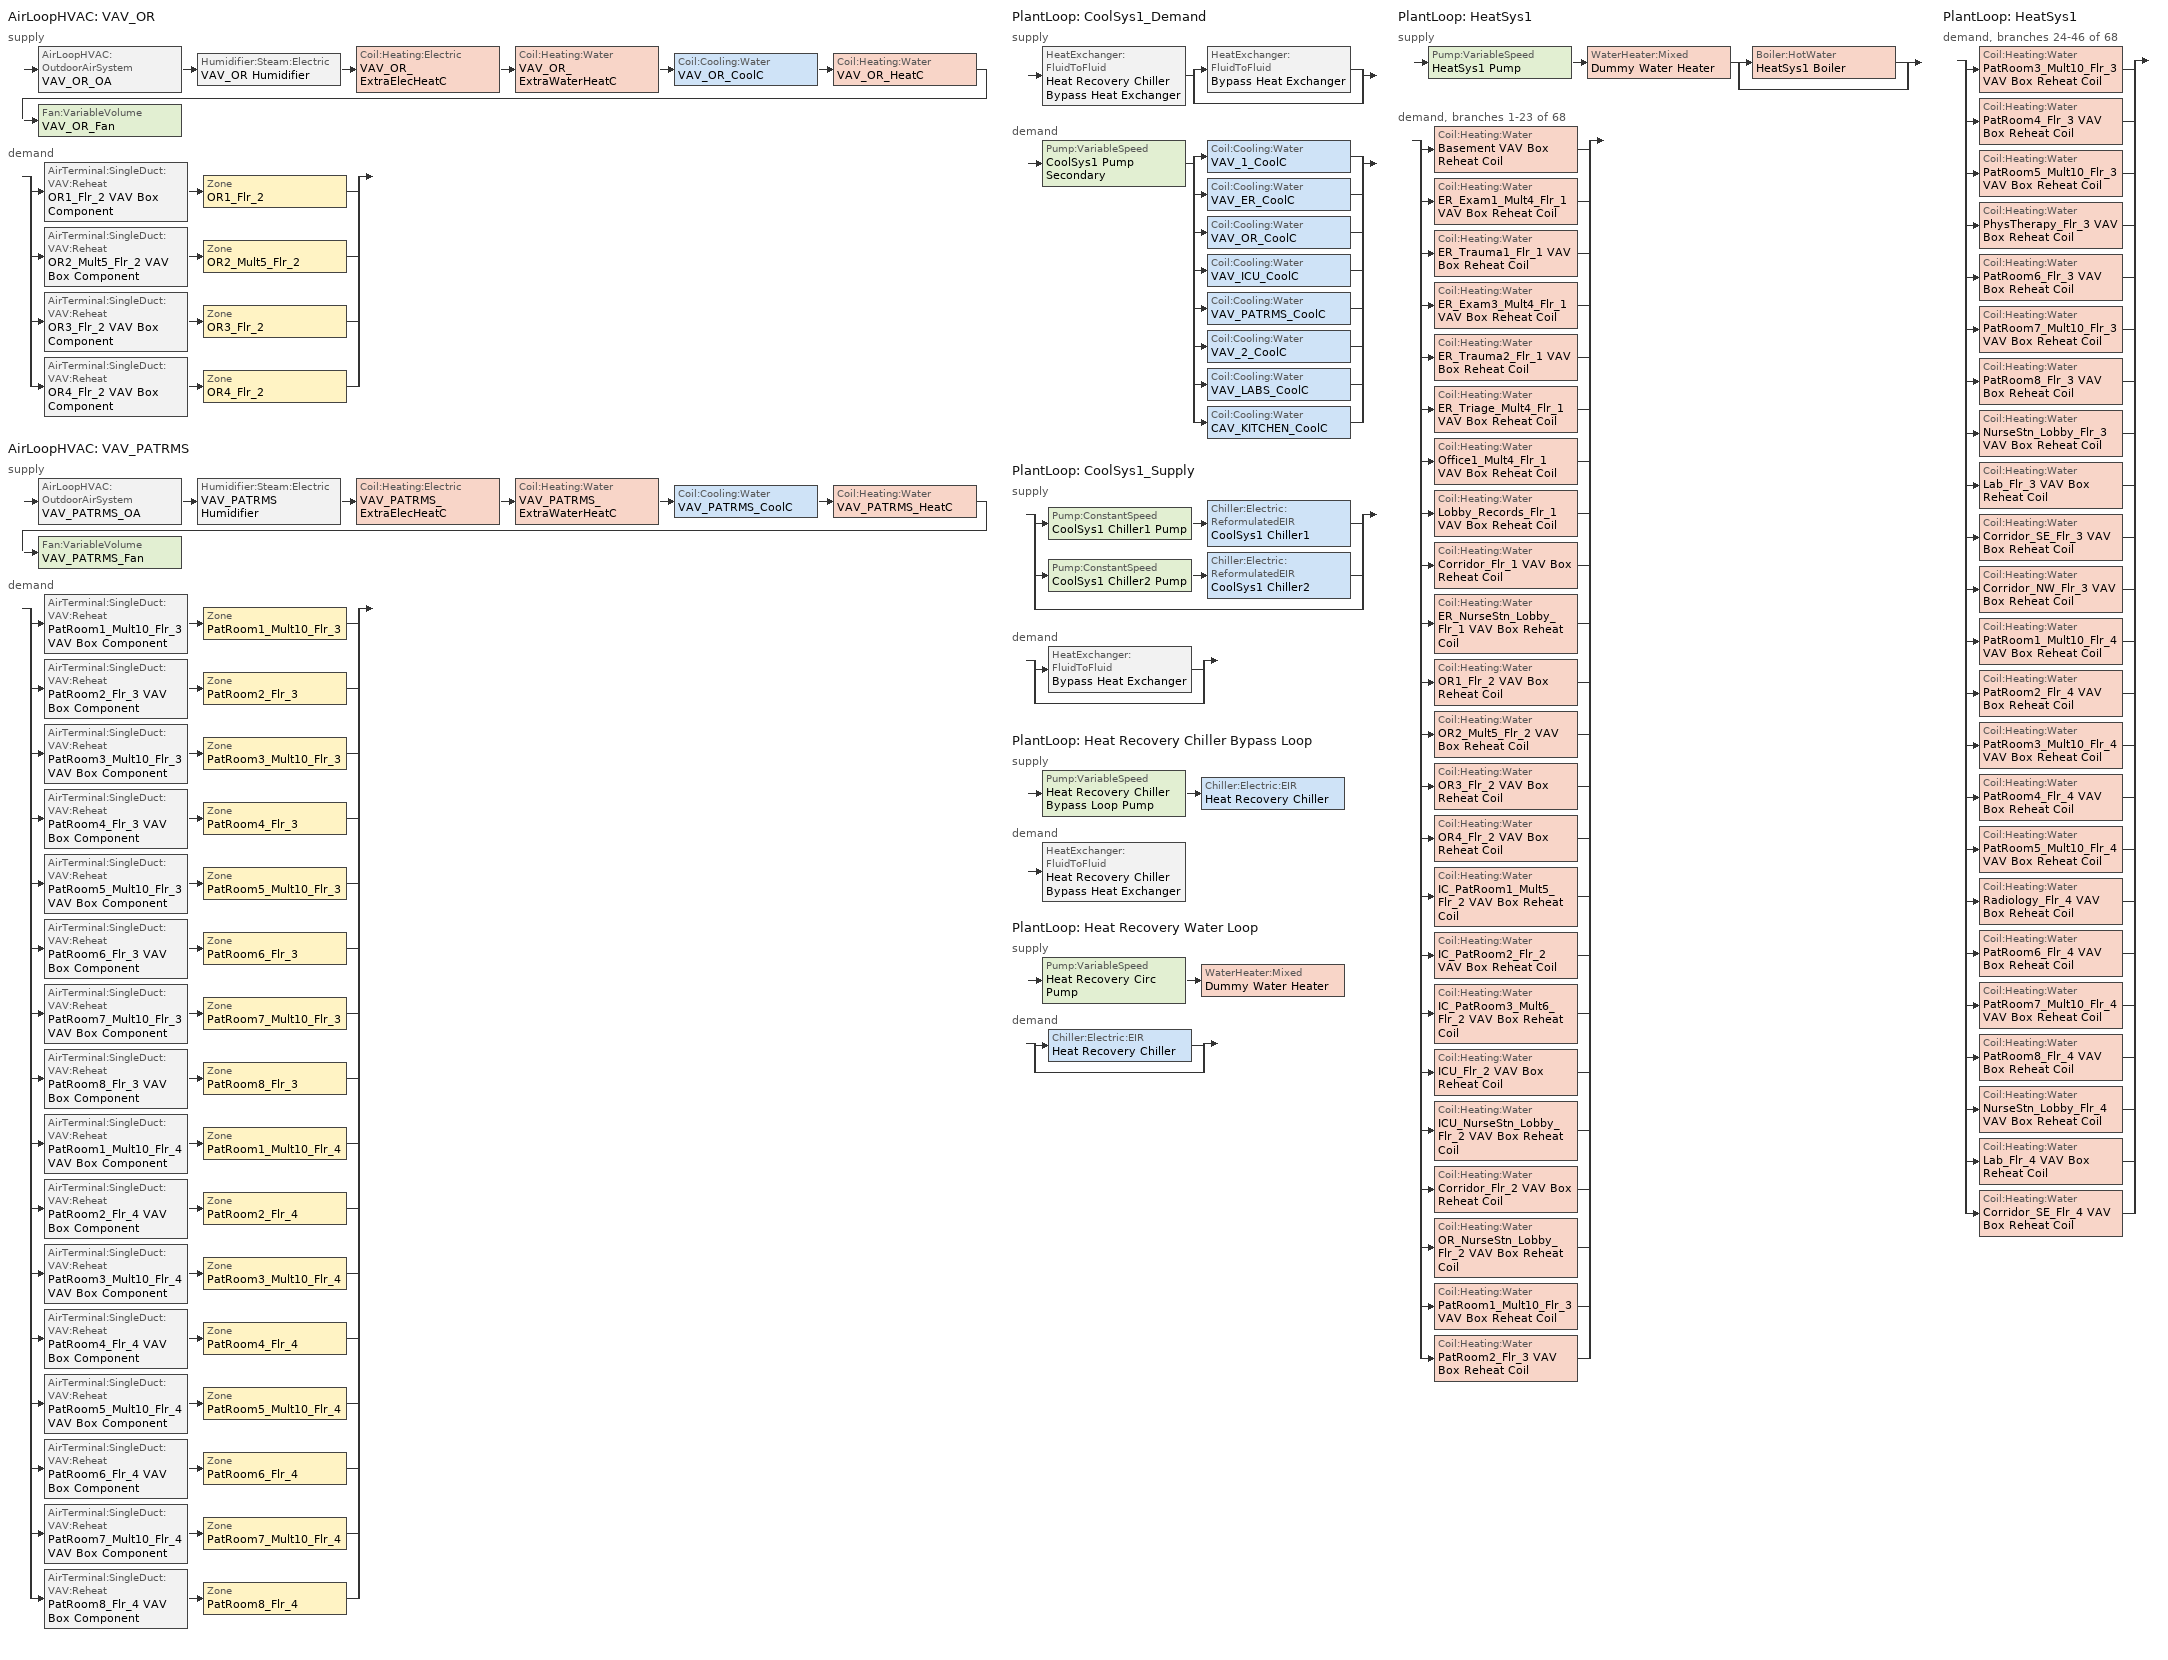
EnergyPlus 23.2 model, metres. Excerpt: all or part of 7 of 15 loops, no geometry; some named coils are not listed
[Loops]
AirLoopHVAC 'VAV_OR'
 supply: AirLoopHVAC:OutdoorAirSystem 'VAV_OR_OA' > Humidifier:Steam:Electric 'VAV_OR Humidifier' > Coil:Heating:Electric 'VAV_OR_ExtraElecHeatC' > Coil:Heating:Water 'VAV_OR_ExtraWaterHeatC' > Coil:Cooling:Water 'VAV_OR_CoolC' > Coil:Heating:Water 'VAV_OR_HeatC' > Fan:VariableVolume 'VAV_OR_Fan'
 demand: split
  | AirTerminal:SingleDuct:VAV:Reheat 'OR1_Flr_2 VAV Box Component' > Zone 'OR1_Flr_2'
  | AirTerminal:SingleDuct:VAV:Reheat 'OR2_Mult5_Flr_2 VAV Box Component' > Zone 'OR2_Mult5_Flr_2'
  | AirTerminal:SingleDuct:VAV:Reheat 'OR3_Flr_2 VAV Box Component' > Zone 'OR3_Flr_2'
  | AirTerminal:SingleDuct:VAV:Reheat 'OR4_Flr_2 VAV Box Component' > Zone 'OR4_Flr_2'
AirLoopHVAC 'VAV_PATRMS'
 supply: AirLoopHVAC:OutdoorAirSystem 'VAV_PATRMS_OA' > Humidifier:Steam:Electric 'VAV_PATRMS Humidifier' > Coil:Heating:Electric 'VAV_PATRMS_ExtraElecHeatC' > Coil:Heating:Water 'VAV_PATRMS_ExtraWaterHeatC' > Coil:Cooling:Water 'VAV_PATRMS_CoolC' > Coil:Heating:Water 'VAV_PATRMS_HeatC' > Fan:VariableVolume 'VAV_PATRMS_Fan'
 demand: split
  | AirTerminal:SingleDuct:VAV:Reheat 'PatRoom1_Mult10_Flr_3 VAV Box Component' > Zone 'PatRoom1_Mult10_Flr_3'
  | AirTerminal:SingleDuct:VAV:Reheat 'PatRoom2_Flr_3 VAV Box Component' > Zone 'PatRoom2_Flr_3'
  | AirTerminal:SingleDuct:VAV:Reheat 'PatRoom3_Mult10_Flr_3 VAV Box Component' > Zone 'PatRoom3_Mult10_Flr_3'
  | AirTerminal:SingleDuct:VAV:Reheat 'PatRoom4_Flr_3 VAV Box Component' > Zone 'PatRoom4_Flr_3'
  | AirTerminal:SingleDuct:VAV:Reheat 'PatRoom5_Mult10_Flr_3 VAV Box Component' > Zone 'PatRoom5_Mult10_Flr_3'
  | AirTerminal:SingleDuct:VAV:Reheat 'PatRoom6_Flr_3 VAV Box Component' > Zone 'PatRoom6_Flr_3'
  | AirTerminal:SingleDuct:VAV:Reheat 'PatRoom7_Mult10_Flr_3 VAV Box Component' > Zone 'PatRoom7_Mult10_Flr_3'
  | AirTerminal:SingleDuct:VAV:Reheat 'PatRoom8_Flr_3 VAV Box Component' > Zone 'PatRoom8_Flr_3'
  | AirTerminal:SingleDuct:VAV:Reheat 'PatRoom1_Mult10_Flr_4 VAV Box Component' > Zone 'PatRoom1_Mult10_Flr_4'
  | AirTerminal:SingleDuct:VAV:Reheat 'PatRoom2_Flr_4 VAV Box Component' > Zone 'PatRoom2_Flr_4'
  | AirTerminal:SingleDuct:VAV:Reheat 'PatRoom3_Mult10_Flr_4 VAV Box Component' > Zone 'PatRoom3_Mult10_Flr_4'
  | AirTerminal:SingleDuct:VAV:Reheat 'PatRoom4_Flr_4 VAV Box Component' > Zone 'PatRoom4_Flr_4'
  | AirTerminal:SingleDuct:VAV:Reheat 'PatRoom5_Mult10_Flr_4 VAV Box Component' > Zone 'PatRoom5_Mult10_Flr_4'
  | AirTerminal:SingleDuct:VAV:Reheat 'PatRoom6_Flr_4 VAV Box Component' > Zone 'PatRoom6_Flr_4'
  | AirTerminal:SingleDuct:VAV:Reheat 'PatRoom7_Mult10_Flr_4 VAV Box Component' > Zone 'PatRoom7_Mult10_Flr_4'
  | AirTerminal:SingleDuct:VAV:Reheat 'PatRoom8_Flr_4 VAV Box Component' > Zone 'PatRoom8_Flr_4'
PlantLoop 'CoolSys1_Demand'
 supply: HeatExchanger:FluidToFluid 'Heat Recovery Chiller Bypass Heat Exchanger' > split
  | HeatExchanger:FluidToFluid 'Bypass Heat Exchanger'
  | bypass
 demand: Pump:VariableSpeed 'CoolSys1 Pump Secondary' > split
  | Coil:Cooling:Water 'VAV_1_CoolC'
  | Coil:Cooling:Water 'VAV_ER_CoolC'
  | Coil:Cooling:Water 'VAV_OR_CoolC'
  | Coil:Cooling:Water 'VAV_ICU_CoolC'
  | Coil:Cooling:Water 'VAV_PATRMS_CoolC'
  | Coil:Cooling:Water 'VAV_2_CoolC'
  | Coil:Cooling:Water 'VAV_LABS_CoolC'
  | Coil:Cooling:Water 'CAV_KITCHEN_CoolC'
PlantLoop 'CoolSys1_Supply'
 supply: split
  | Pump:ConstantSpeed 'CoolSys1 Chiller1 Pump' > Chiller:Electric:ReformulatedEIR 'CoolSys1 Chiller1'
  | Pump:ConstantSpeed 'CoolSys1 Chiller2 Pump' > Chiller:Electric:ReformulatedEIR 'CoolSys1 Chiller2'
  | bypass
 demand: split
  | HeatExchanger:FluidToFluid 'Bypass Heat Exchanger'
  | bypass
PlantLoop 'Heat Recovery Chiller Bypass Loop'
 supply: Pump:VariableSpeed 'Heat Recovery Chiller Bypass Loop Pump' > Chiller:Electric:EIR 'Heat Recovery Chiller'
 demand: HeatExchanger:FluidToFluid 'Heat Recovery Chiller Bypass Heat Exchanger'
PlantLoop 'Heat Recovery Water Loop'
 supply: Pump:VariableSpeed 'Heat Recovery Circ Pump' > WaterHeater:Mixed 'Dummy Water Heater'
 demand: split
  | Chiller:Electric:EIR 'Heat Recovery Chiller'
  | bypass
PlantLoop 'HeatSys1'
 supply: Pump:VariableSpeed 'HeatSys1 Pump' > WaterHeater:Mixed 'Dummy Water Heater' > split
  | Boiler:HotWater 'HeatSys1 Boiler'
  | bypass
 demand, branches 1-23 of 68: split
  | Coil:Heating:Water 'Basement VAV Box Reheat Coil'
  | Coil:Heating:Water 'ER_Exam1_Mult4_Flr_1 VAV Box Reheat Coil'
  | Coil:Heating:Water 'ER_Trauma1_Flr_1 VAV Box Reheat Coil'
  | Coil:Heating:Water 'ER_Exam3_Mult4_Flr_1 VAV Box Reheat Coil'
  | Coil:Heating:Water 'ER_Trauma2_Flr_1 VAV Box Reheat Coil'
  | Coil:Heating:Water 'ER_Triage_Mult4_Flr_1 VAV Box Reheat Coil'
  | Coil:Heating:Water 'Office1_Mult4_Flr_1 VAV Box Reheat Coil'
  | Coil:Heating:Water 'Lobby_Records_Flr_1 VAV Box Reheat Coil'
  | Coil:Heating:Water 'Corridor_Flr_1 VAV Box Reheat Coil'
  | Coil:Heating:Water 'ER_NurseStn_Lobby_Flr_1 VAV Box Reheat Coil'
  | Coil:Heating:Water 'OR1_Flr_2 VAV Box Reheat Coil'
  | Coil:Heating:Water 'OR2_Mult5_Flr_2 VAV Box Reheat Coil'
  | Coil:Heating:Water 'OR3_Flr_2 VAV Box Reheat Coil'
  | Coil:Heating:Water 'OR4_Flr_2 VAV Box Reheat Coil'
  | Coil:Heating:Water 'IC_PatRoom1_Mult5_Flr_2 VAV Box Reheat Coil'
  | Coil:Heating:Water 'IC_PatRoom2_Flr_2 VAV Box Reheat Coil'
  | Coil:Heating:Water 'IC_PatRoom3_Mult6_Flr_2 VAV Box Reheat Coil'
  | Coil:Heating:Water 'ICU_Flr_2 VAV Box Reheat Coil'
  | Coil:Heating:Water 'ICU_NurseStn_Lobby_Flr_2 VAV Box Reheat Coil'
  | Coil:Heating:Water 'Corridor_Flr_2 VAV Box Reheat Coil'
  | Coil:Heating:Water 'OR_NurseStn_Lobby_Flr_2 VAV Box Reheat Coil'
  | Coil:Heating:Water 'PatRoom1_Mult10_Flr_3 VAV Box Reheat Coil'
  | Coil:Heating:Water 'PatRoom2_Flr_3 VAV Box Reheat Coil'
PlantLoop 'HeatSys1'
 demand, branches 24-46 of 68: split
  | Coil:Heating:Water 'PatRoom3_Mult10_Flr_3 VAV Box Reheat Coil'
  | Coil:Heating:Water 'PatRoom4_Flr_3 VAV Box Reheat Coil'
  | Coil:Heating:Water 'PatRoom5_Mult10_Flr_3 VAV Box Reheat Coil'
  | Coil:Heating:Water 'PhysTherapy_Flr_3 VAV Box Reheat Coil'
  | Coil:Heating:Water 'PatRoom6_Flr_3 VAV Box Reheat Coil'
  | Coil:Heating:Water 'PatRoom7_Mult10_Flr_3 VAV Box Reheat Coil'
  | Coil:Heating:Water 'PatRoom8_Flr_3 VAV Box Reheat Coil'
  | Coil:Heating:Water 'NurseStn_Lobby_Flr_3 VAV Box Reheat Coil'
  | Coil:Heating:Water 'Lab_Flr_3 VAV Box Reheat Coil'
  | Coil:Heating:Water 'Corridor_SE_Flr_3 VAV Box Reheat Coil'
  | Coil:Heating:Water 'Corridor_NW_Flr_3 VAV Box Reheat Coil'
  | Coil:Heating:Water 'PatRoom1_Mult10_Flr_4 VAV Box Reheat Coil'
  | Coil:Heating:Water 'PatRoom2_Flr_4 VAV Box Reheat Coil'
  | Coil:Heating:Water 'PatRoom3_Mult10_Flr_4 VAV Box Reheat Coil'
  | Coil:Heating:Water 'PatRoom4_Flr_4 VAV Box Reheat Coil'
  | Coil:Heating:Water 'PatRoom5_Mult10_Flr_4 VAV Box Reheat Coil'
  | Coil:Heating:Water 'Radiology_Flr_4 VAV Box Reheat Coil'
  | Coil:Heating:Water 'PatRoom6_Flr_4 VAV Box Reheat Coil'
  | Coil:Heating:Water 'PatRoom7_Mult10_Flr_4 VAV Box Reheat Coil'
  | Coil:Heating:Water 'PatRoom8_Flr_4 VAV Box Reheat Coil'
  | Coil:Heating:Water 'NurseStn_Lobby_Flr_4 VAV Box Reheat Coil'
  | Coil:Heating:Water 'Lab_Flr_4 VAV Box Reheat Coil'
  | Coil:Heating:Water 'Corridor_SE_Flr_4 VAV Box Reheat Coil'
[AirLoopHVAC] Design supply air flow rate=Autosize
VAV_OR; VAV_PATRMS
[AirTerminal:SingleDuct:VAV:Reheat] Availability schedule=ALWAYS_ON; Convergence tolerance=0.001; Damper heating action=ReverseWithLimits; Maximum air flow rate=Autosize; Maximum flow fraction during reheat=0.5; Maximum hot water or steam flow rate=Autosize; Maximum reheat air temperature=40; Minimum hot water or steam flow rate=0
Name | Minimum air flow fraction schedule | Reheat coil | Zone minimum air flow input method | Constant minimum air flow fraction
OR1_Flr_2 VAV Box Component | OR_MinSA_Sched | OR1_Flr_2 VAV Box Reheat Coil | Scheduled
OR2_Mult5_Flr_2 VAV Box Component | OR_MinSA_Sched | OR2_Mult5_Flr_2 VAV Box Reheat Coil | Scheduled
OR3_Flr_2 VAV Box Component | OR_MinSA_Sched | OR3_Flr_2 VAV Box Reheat Coil | Scheduled
OR4_Flr_2 VAV Box Component | OR_MinSA_Sched | OR4_Flr_2 VAV Box Reheat Coil | Scheduled
PatRoom1_Mult10_Flr_3 VAV Box Component |  | PatRoom1_Mult10_Flr_3 VAV Box Reheat Coil | Constant | 0.5
PatRoom1_Mult10_Flr_4 VAV Box Component |  | PatRoom1_Mult10_Flr_4 VAV Box Reheat Coil | Constant | 0.5
PatRoom2_Flr_3 VAV Box Component |  | PatRoom2_Flr_3 VAV Box Reheat Coil | Constant | 0.5
PatRoom2_Flr_4 VAV Box Component |  | PatRoom2_Flr_4 VAV Box Reheat Coil | Constant | 0.5
PatRoom3_Mult10_Flr_3 VAV Box Component |  | PatRoom3_Mult10_Flr_3 VAV Box Reheat Coil | Constant | 0.5
PatRoom3_Mult10_Flr_4 VAV Box Component |  | PatRoom3_Mult10_Flr_4 VAV Box Reheat Coil | Constant | 0.5
PatRoom4_Flr_3 VAV Box Component |  | PatRoom4_Flr_3 VAV Box Reheat Coil | Constant | 0.5
PatRoom4_Flr_4 VAV Box Component |  | PatRoom4_Flr_4 VAV Box Reheat Coil | Constant | 0.5
PatRoom5_Mult10_Flr_3 VAV Box Component |  | PatRoom5_Mult10_Flr_3 VAV Box Reheat Coil | Constant | 0.5
PatRoom5_Mult10_Flr_4 VAV Box Component |  | PatRoom5_Mult10_Flr_4 VAV Box Reheat Coil | Constant | 0.5
PatRoom6_Flr_3 VAV Box Component |  | PatRoom6_Flr_3 VAV Box Reheat Coil | Constant | 0.5
PatRoom6_Flr_4 VAV Box Component |  | PatRoom6_Flr_4 VAV Box Reheat Coil | Constant | 0.5
PatRoom7_Mult10_Flr_3 VAV Box Component |  | PatRoom7_Mult10_Flr_3 VAV Box Reheat Coil | Constant | 0.5
PatRoom7_Mult10_Flr_4 VAV Box Component |  | PatRoom7_Mult10_Flr_4 VAV Box Reheat Coil | Constant | 0.5
PatRoom8_Flr_3 VAV Box Component |  | PatRoom8_Flr_3 VAV Box Reheat Coil | Constant | 0.5
PatRoom8_Flr_4 VAV Box Component |  | PatRoom8_Flr_4 VAV Box Reheat Coil | Constant | 0.5
[Boiler:HotWater]
HeatSys1 Boiler: Boiler flow mode=LeavingSetpointModulated; Design water flow rate=Autosize; Efficiency curve temperature evaluation variable=LeavingBoiler; Fuel type=NaturalGas; Maximum part load ratio=1.2; Minimum part load ratio=0; Nominal capacity=1.03671e+06; Nominal thermal efficiency=0.8125; Normalized boiler efficiency curve=HeatSys1 Boiler Efficiency Curve; Optimum part load ratio=1; Water outlet upper temperature limit=95
[Chiller:Electric:EIR]
Heat Recovery Chiller: Basin heater setpoint temperature=2; Chiller flow mode=NotModulated; Condenser type=WaterCooled; Cooling capacity function of temperature curve=Lp2LpChlr_CAP_FT; Design heat recovery water flow rate=Autosize; Electric input to cooling output ratio function of part load ratio curve=Lp2LpChlr_PLR; Electric input to cooling output ratio function of temperature curve=Lp2LpChlr_EIR_FT; End use subcategory=General; Fraction of compressor electric consumption rejected by condenser=1; Leaving chilled water lower temperature limit=2; Maximum part load ratio=1; Minimum part load ratio=0.1; Minimum unloading ratio=0.2; Optimum part load ratio=1; Reference capacity=95892.6; Reference chilled water flow rate=0.00420379; Reference condenser fluid flow rate=Autosize; Reference cop=4.47; Reference entering condenser fluid temperature=23.88; Reference leaving chilled water temperature=6.67; Sizing factor=1
[Chiller:Electric:ReformulatedEIR] Chiller flow mode type=ConstantFlow; Cooling capacity function of temperature curve=WC_PD_GT150_2010_PA_CAPFT; Design heat recovery water flow rate=0; Electric input to cooling output ratio function of part load ratio curve=WC_PD_150to300_2010_PA_EIRFPLR; Electric input to cooling output ratio function of part load ratio curve type=LeavingCondenserWaterTemperature; Electric input to cooling output ratio function of temperature curve=WC_PD_GT150_2010_PA_EIRFT; Leaving chilled water lower temperature limit=5; Maximum part load ratio=1; Minimum part load ratio=0.1; Minimum unloading ratio=0.1; Optimum part load ratio=1; Reference capacity=684947; Reference chilled water flow rate=0.0199461; Reference condenser water flow rate=Autosize; Reference cop=5.33; Reference leaving chilled water temperature=6.67; Reference leaving condenser water temperature=34.4444
CoolSys1 Chiller1; CoolSys1 Chiller2
[Coil:Cooling:Water] Availability schedule=ALWAYS_ON; Design air flow rate=Autosize; Design inlet air humidity ratio=Autosize; Design inlet air temperature=Autosize; Design inlet water temperature=8.89; Design outlet air humidity ratio=Autosize; Design outlet air temperature=Autosize; Design water flow rate=Autosize; Heat exchanger configuration=CrossFlow; Type of analysis=SimpleAnalysis
VAV_OR_CoolC; VAV_PATRMS_CoolC
[Coil:Heating:Electric] Efficiency=1; Nominal capacity=10000000
Name | Availability schedule
VAV_OR_ExtraElecHeatC | OR_ExtraElecHeatC_Sch
VAV_PATRMS_ExtraElecHeatC | Patrms_ExtraElecHeatC_Sch
[Coil:Heating:Water] Rated capacity=Autosize; Rated inlet water temperature=48.89; Rated outlet water temperature=35
Name | Availability schedule | Maximum water flow rate | Performance input method | Rated inlet air temperature | Rated outlet air temperature | U factor times area value | Rated ratio for air and water convection
Basement VAV Box Reheat Coil; Corridor_Flr_1 VAV Box Reheat Coil; Corridor_Flr_2 VAV Box Reheat Coil; Corridor_NW_Flr_3 VAV Box Reheat Coil; Corridor_SE_Flr_3 VAV Box Reheat Coil; Corridor_SE_Flr_4 VAV Box Reheat Coil; ER_Exam1_Mult4_Flr_1 VAV Box Reheat Coil; ER_Exam3_Mult4_Flr_1 VAV Box Reheat Coil; ER_NurseStn_Lobby_Flr_1 VAV Box Reheat Coil; ER_Trauma1_Flr_1 VAV Box Reheat Coil; ER_Trauma2_Flr_1 VAV Box Reheat Coil; ER_Triage_Mult4_Flr_1 VAV Box Reheat Coil; ICU_Flr_2 VAV Box Reheat Coil; ICU_NurseStn_Lobby_Flr_2 VAV Box Reheat Coil; IC_PatRoom1_Mult5_Flr_2 VAV Box Reheat Coil; IC_PatRoom2_Flr_2 VAV Box Reheat Coil; IC_PatRoom3_Mult6_Flr_2 VAV Box Reheat Coil; Lab_Flr_3 VAV Box Reheat Coil; Lab_Flr_4 VAV Box Reheat Coil; Lobby_Records_Flr_1 VAV Box Reheat Coil; NurseStn_Lobby_Flr_3 VAV Box Reheat Coil; NurseStn_Lobby_Flr_4 VAV Box Reheat Coil; OR1_Flr_2 VAV Box Reheat Coil; OR2_Mult5_Flr_2 VAV Box Reheat Coil; OR3_Flr_2 VAV Box Reheat Coil; OR4_Flr_2 VAV Box Reheat Coil; OR_NurseStn_Lobby_Flr_2 VAV Box Reheat Coil; Office1_Mult4_Flr_1 VAV Box Reheat Coil; PatRoom1_Mult10_Flr_3 VAV Box Reheat Coil; PatRoom1_Mult10_Flr_4 VAV Box Reheat Coil; PatRoom2_Flr_3 VAV Box Reheat Coil; PatRoom2_Flr_4 VAV Box Reheat Coil; PatRoom3_Mult10_Flr_3 VAV Box Reheat Coil; PatRoom3_Mult10_Flr_4 VAV Box Reheat Coil; PatRoom4_Flr_3 VAV Box Reheat Coil; PatRoom4_Flr_4 VAV Box Reheat Coil; PatRoom5_Mult10_Flr_3 VAV Box Reheat Coil; PatRoom5_Mult10_Flr_4 VAV Box Reheat Coil; PatRoom6_Flr_3 VAV Box Reheat Coil; PatRoom6_Flr_4 VAV Box Reheat Coil; PatRoom7_Mult10_Flr_3 VAV Box Reheat Coil; PatRoom7_Mult10_Flr_4 VAV Box Reheat Coil; PatRoom8_Flr_3 VAV Box Reheat Coil; PatRoom8_Flr_4 VAV Box Reheat Coil; PhysTherapy_Flr_3 VAV Box Reheat Coil; Radiology_Flr_4 VAV Box Reheat Coil; VAV_OR_HeatC; VAV_PATRMS_HeatC | ALWAYS_ON | Autosize | UFactorTimesAreaAndDesignWaterFlowRate | 12.8 | 40 | Autosize
VAV_OR_ExtraWaterHeatC | OR_ExtraWaterHeatC_Sch |  | NominalCapacity | 16.6 | 32.2 |  | 0.5
VAV_PATRMS_ExtraWaterHeatC | Patrms_ExtraWaterHeatC_Sch |  | NominalCapacity | 16.6 | 32.2 |  | 0.5
[Controller:OutdoorAir] Economizer control action type=ModulateFlow; Economizer control type=NoEconomizer; Lockout type=LockoutWithHeating; Maximum outdoor air flow rate=Autosize; Minimum limit type=FixedMinimum; Minimum outdoor air flow rate=Autosize; Minimum outdoor air schedule=MinOA_Sched
Name | Minimum fraction of outdoor air schedule | Heat recovery bypass control type
VAV_OR_OA_Controller | VAV_OR_OAminOAFracSchedule
VAV_PATRMS_OA_Controller | VAV_PATRMS_OAminOAFracSchedule | BypassWhenOAFlowGreaterThanMinimum
[Controller:WaterCoil] Actuator variable=Flow; Maximum actuated flow=Autosize; Minimum actuated flow=0
Name | Action | Control variable | Controller convergence tolerance
VAV_OR_CoolC_Controller; VAV_PATRMS_CoolC_Controller | Reverse | TemperatureAndHumidityRatio
VAV_OR_ExtraWaterHeatC_Controller; VAV_OR_HeatC_Controller; VAV_PATRMS_ExtraWaterHeatC_Controller; VAV_PATRMS_HeatC_Controller | Normal | Temperature | 0.0001
[DesignSpecification:OutdoorAir] Outdoor air flow per zone=0; Outdoor air method=Flow/Area
Name | Outdoor air flow per zone floor area
SZ DSOA OR1_Flr_2; SZ DSOA OR2_Mult5_Flr_2; SZ DSOA OR3_Flr_2; SZ DSOA OR4_Flr_2 | 0.00355518
SZ DSOA PatRoom1_Mult10_Flr_3; SZ DSOA PatRoom1_Mult10_Flr_4; SZ DSOA PatRoom2_Flr_3; SZ DSOA PatRoom2_Flr_4; SZ DSOA PatRoom3_Mult10_Flr_3; SZ DSOA PatRoom3_Mult10_Flr_4; SZ DSOA PatRoom4_Flr_3; SZ DSOA PatRoom4_Flr_4; SZ DSOA PatRoom5_Mult10_Flr_3; SZ DSOA PatRoom5_Mult10_Flr_4; SZ DSOA PatRoom6_Flr_3; SZ DSOA PatRoom6_Flr_4; SZ DSOA PatRoom7_Mult10_Flr_3; SZ DSOA PatRoom7_Mult10_Flr_4; SZ DSOA PatRoom8_Flr_3; SZ DSOA PatRoom8_Flr_4 | 0.00237024
[EnergyManagementSystem:Actuator]
Name | Actuated component control type | Actuated component type | Actuated component unique
Chiller1PumpFlow | Pump Mass Flow Rate | Pump | COOLSYS1 CHILLER1 PUMP
Chiller2PumpFlow | Pump Mass Flow Rate | Pump | COOLSYS1 CHILLER2 PUMP
Chiller2PumpStatus | On/Off Supervisory | Plant Component Pump:ConstantSpeed | COOLSYS1 CHILLER2 PUMP
Chiller2Status | On/Off Supervisory | Plant Component Chiller:Electric:ReformulatedEIR | COOLSYS1 CHILLER2
OR_ExtraElecHeatC_SP | Temperature Setpoint | System Node Setpoint | VAV_OR EXTRAELECHEATC-VAV_OR_EXTRAWATERHEATCNODE
OR_ExtraWaterHeatC_SP | Temperature Setpoint | System Node Setpoint | VAV_OR ExtraWaterHeatC-VAV_OR_CoolCNode
Patrms_ExtraElecHeatC_SP | Temperature Setpoint | System Node Setpoint | VAV_PATRMS EXTRAELECHEATC-VAV_PATRMS_EXTRAWATERHEATCNODE
Patrms_ExtraWaterHeatC_SP | Temperature Setpoint | System Node Setpoint | VAV_PATRMS ExtraWaterHeatC-VAV_PATRMS_CoolCNode
[EnergyManagementSystem:InternalVariable]
Name | Internal data index key | Internal data type
Chiller2PumpDesignFlow | COOLSYS1 CHILLER2 PUMP | Pump Maximum Mass Flow Rate
OR_FanDesignMass | VAV_OR_Fan | Fan Maximum Mass Flow Rate
Patrms_FanDesignMass | VAV_PATRMS_Fan | Fan Maximum Mass Flow Rate
[EnergyManagementSystem:OutputVariable] Type of data in variable=Averaged; Update frequency=SystemTimestep
Name | Ems variable
OR_ExtraElecHeatC_SP | OR_ExtraElecHeatC_SP
OR_ExtraWaterHeatC_SP | OR_ExtraWaterHeatC_SP
Patrms_ExtraElecHeatC_SP | Patrms_ExtraElecHeatC_SP
Patrms_ExtraWaterHeatC_SP | Patrms_ExtraWaterHeatC_SP
[EnergyManagementSystem:Program]
SetBoilerPar: SET CapRated =  1036713.66; SET EtRated =  0.8125; SET CapRated = (CapRated *3.412)/1000; SET SkinLossRate = 0.02; SET BoilerType = 1; IF BoilerType  == 1; IF CapRated >10000; SET PLRx = 0.2; ELSEIF CapRated >5000; SET PLRx = 0.25; ELSEIF CapRated >1000; SET PLRx = 0.33; ELSE; SET BoilerType = 2; SET PLRx = 0.2; ENDIF; ELSE; SET PLRx = 0.2; ENDIF; IF BoilerType == 1; SET CurveX = 0.975 + 0.305 * PLRx - 0.527 * (PLRx^2) + 0.249 * (PLRx^3); ELSE; SET CurveX = 0.907 + 0.320 * PLRx - 0.420 * (PLRx^2) + 0.193 * (PLRx^3); ENDIF; SET LoadX = CapRated * PLRx; SET Etx = CurveX * EtRated; SET InputEx = LoadX/Etx; SET SkinEx = CapRated * SkinLossRate; SET Ecx = (LoadX + SkinEx)/InputEx
Transformer_Load_Prog: SET Wired_LTG = Facility_Int_LTG*0.022
[EnergyManagementSystem:ProgramCallingManager]
BoilerCurveManager: InsideHVACSystemIterationLoop; SetBoilerCurve
BoilerParManager: BeginNewEnvironment; SetBoilerPar
BypassHXStatus_Manager: AfterPredictorBeforeHVACManagers; BypassHXStatus_Prg
ChangeTowerFlow_Manager: InsideHVACSystemIterationLoop; ChangTowerFlow
ER_Main_Manager: InsideHVACSystemIterationLoop; ER_Main
ICU_Main_Manager: InsideHVACSystemIterationLoop; ICU_Main
LABS_Main_Manager: InsideHVACSystemIterationLoop; LABS_Main
OR_Main_Manager: InsideHVACSystemIterationLoop; OR_Main
Patrms_Main_Manager: InsideHVACSystemIterationLoop; Patrms_Main
PlantPump_EMS_Program Manager: InsideHVACSystemIterationLoop; PlantPump_EMS_Program
Transformer_Load_Prog_Manager: AfterPredictorAfterHVACManagers; Transformer_Load_Prog
[EnergyManagementSystem:Sensor]
Name | Output variable or output meter index key | Output variable or output meter
BoilerPLR | HeatSys1 Boiler | Boiler Part Load Ratio
CHWR | Heat Recovery Chiller Inlet | System Node Temperature
Chiller1_Status | CoolSys1 Chiller1 | Chiller Electricity Rate
Chiller2_Status | CoolSys1 Chiller2 | Chiller Electricity Rate
ChillerPlantDemandLoad | CoolSys1_Supply | Plant Supply Side Cooling Demand Rate
ER_FanMassFlow | VAV_ER Supply Equipment Outlet Node | System Node Mass Flow Rate
Facility_Int_LTG |  | InteriorLights:Electricity
HotWaterDemand | HeatSys1 | Plant Supply Side Heating Demand Rate
ICU_FanMassFlow | VAV_ICU Supply Equipment Outlet Node | System Node Mass Flow Rate
LABS_FanMassFlow | VAV_LABS Supply Equipment Outlet Node | System Node Mass Flow Rate
OR_AfterElecHeatC_Temp | VAV_OR EXTRAELECHEATC-VAV_OR_EXTRAWATERHEATCNODE | System Node Temperature
OR_AfterHumidifier_Temp | VAV_OR Humidifier-VAV_OR_ExtraElecHeatCNode | System Node Temperature
OR_FanMassFlow | VAV_OR Supply Equipment Outlet Node | System Node Mass Flow Rate
OR_HeatC_Status | VAV_OR_HeatC | Heating Coil Heating Rate
OR_Humidifier_Status | VAV_OR Humidifier | Humidifier Water Volume Flow Rate
Patrms_AfterElecHeatC_Temp | VAV_PATRMS EXTRAELECHEATC-VAV_PATRMS_EXTRAWATERHEATCNODE | System Node Temperature
Patrms_AfterHumidifier_Temp | VAV_PATRMS Humidifier-VAV_PATRMS_ExtraElecHeatCNode | System Node Temperature
Patrms_FanMassFlow | VAV_PATRMS Supply Equipment Outlet Node | System Node Mass Flow Rate
Patrms_HeatC_Status | VAV_PATRMS_HeatC | Heating Coil Heating Rate
Patrms_Humidifier_Status | VAV_PATRMS Humidifier | Humidifier Water Volume Flow Rate
SensedCurveInput | Tower_Fan_Curve | Performance Curve Input Variable 1 Value
SensedCurveValue | Tower_Fan_Curve | Performance Curve Output Value
T_OA |  | Site Outdoor Air Drybulb Temperature
[Fan:VariableVolume] Availability schedule=HVACOperationSchd; End use subcategory=General; Fan power coefficient 1=0.0408; Fan power coefficient 2=0.088; Fan power coefficient 3=-0.0729; Fan power coefficient 4=0.9437; Fan power coefficient 5=0; Fan power minimum air flow rate=0; Fan power minimum flow rate input method=FixedFlowRate; Maximum flow rate=Autosize; Motor in airstream fraction=1
Name | Fan total efficiency | Motor efficiency | Pressure rise
VAV_OR_Fan | 0.61165 | 0.941 | 1314.72
VAV_PATRMS_Fan | 0.61425 | 0.945 | 1389.42
[Fan:ZoneExhaust]
Kitchen_Flr_5 Exhaust Fan: Availability schedule=Kitchen_Exhaust_SCH; Balanced exhaust fraction schedule=Kitchen Exhaust Fan Balanced Exhaust Fraction Schedule; End use subcategory=General; Fan total efficiency=0.16; Maximum flow rate=3.39802; Pressure rise=124.5
[HeatExchanger:AirToAir:SensibleAndLatent]
PATRMS OA Heat Recovery: Availability schedule=Always_On; Frost control type=ExhaustOnly; Heat exchanger type=Rotary; Initial defrost time fraction=0.167; Latent effectiveness at 75 cooling air flow=0.6; Latent effectiveness at 75 heating air flow=0.6; Latent effectiveness at 100 cooling air flow=0.6; Latent effectiveness at 100 heating air flow=0.6; Nominal electric power=3273.23; Nominal supply air flow rate=Autosize; Rate of defrost time fraction increase=1.44; Sensible effectiveness at 75 cooling air flow=0.75; Sensible effectiveness at 75 heating air flow=0.7; Sensible effectiveness at 100 cooling air flow=0.75; Sensible effectiveness at 100 heating air flow=0.7; Supply air outlet temperature control=Yes; Threshold temperature=-23.3
[HeatExchanger:FluidToFluid] Component override cooling control temperature mode=Loop; Control type=UncontrolledOn; Heat exchange model type=Ideal; Heat exchanger u factor times area value=Autosize; Heat transfer metering end use type=LoopToLoop; Loop demand side design flow rate=Autosize; Loop supply side design flow rate=Autosize; Sizing factor=1
Name | Availability schedule | Minimum temperature difference to activate heat exchanger
Bypass Heat Exchanger | ALWAYS_ON | 0.01
Heat Recovery Chiller Bypass Heat Exchanger | Bypass Heat Exchanger Status
[Humidifier:Steam:Electric] Availability schedule=ALWAYS_ON; Rated capacity=3.72e-05; Rated fan power=0; Rated power=100000; Standby power=0
VAV_OR Humidifier; VAV_PATRMS Humidifier
[PlantEquipmentList]
Bypass Heat Exchanger; CoolSys1 HeatExchanger: Bypass Heat Exchanger, HeatExchanger:FluidToFluid
CoolSys1 Equipment List 1: CoolSys1 Chiller1, Chiller:Electric:ReformulatedEIR
CoolSys1 Equipment List 2: CoolSys1 Chiller1, Chiller:Electric:ReformulatedEIR, CoolSys1 Chiller2, Chiller:Electric:ReformulatedEIR
Heat Recovery Equipment List: Heat Recovery Chiller, Chiller:Electric:EIR
Heat Recovery Plant Equipment List: Dummy Water Heater, WaterHeater:Mixed
HeatSys1 Equipment List: HeatSys1 Boiler, Boiler:HotWater
[PlantEquipmentOperation:CoolingLoad] Load range 1 lower limit=0
Name | Load range 1 upper limit | Load range 2 lower limit | Load range 2 upper limit | Range 1 equipment list | Range 2 equipment list
CoolSys1 Operation Scheme | 697421 | 697421 | 1e+14 | CoolSys1 Equipment List 1 | CoolSys1 Equipment List 2
CoolSys1 Sec Operation Scheme | 697421 |  |  | CoolSys1 HeatExchanger
Heat Recovery Chiller | 1e+14 |  |  | Heat Recovery Equipment List
[PlantEquipmentOperation:HeatingLoad] Load range 1 lower limit=0; Load range 1 upper limit=1e+15
Name | Range 1 equipment list
Dummy Water Heater Only | Heat Recovery Plant Equipment List
HeatSys1 Operation Scheme | HeatSys1 Equipment List
[PlantEquipmentOperationSchemes] Control scheme 1 schedule=PlantOnSched
Name | Control scheme 1
CoolSys1 Loop Operation Scheme List | CoolSys1 Operation Scheme
CoolSys1 Sec Loop Operation | CoolSys1 Sec Operation Scheme
Heat Recovery Chiller Bypass Loop Operation | Heat Recovery Chiller
Heat Recovery Loop Operation | Dummy Water Heater Only
HeatSys1 Loop Operation Scheme List | HeatSys1 Operation Scheme
[PlantLoop] Fluid type=Water; Maximum loop flow rate=Autosize; Minimum loop flow rate=0; Plant loop volume=Autocalculate
Name | Load distribution scheme | Maximum loop temperature | Minimum loop temperature | Plant equipment operation scheme
CoolSys1_Demand | UniformLoad | 98 | 1 | CoolSys1 Sec Loop Operation
CoolSys1_Supply | UniformLoad | 98 | 1 | CoolSys1 Loop Operation Scheme List
Heat Recovery Chiller Bypass Loop | Optimal | 50 | 1 | Heat Recovery Chiller Bypass Loop Operation
Heat Recovery Water Loop | Optimal | 50 | 10 | Heat Recovery Loop Operation
HeatSys1 | Optimal | 100 | 10 | HeatSys1 Loop Operation Scheme List
[Pump:ConstantSpeed] Design flow rate=Autosize; Design power consumption=Autosize; Design pump head=44761.3; Fraction of motor inefficiencies to fluid stream=0; Motor efficiency=0.909; Pump control type=Intermittent
CoolSys1 Chiller1 Pump; CoolSys1 Chiller2 Pump
[Pump:VariableSpeed] Design maximum flow rate=Autosize; Design minimum flow rate=0; Fraction of motor inefficiencies to fluid stream=0; Pump control type=Intermittent; Coefficient 1 of the part load performance curve=0
Name | Design power consumption | Design pump head | Motor efficiency | Coefficient 2 of the part load performance curve | Coefficient 3 of the part load performance curve | Coefficient 4 of the part load performance curve
CoolSys1 Pump Secondary | Autosize | 134284 | 0.909 | 0.0205 | 0.4101 | 0.5753
Heat Recovery Chiller Bypass Loop Pump | Autosize | 44761.3 | 0.909 | 3.2485 | -4.7443 | 2.5295
Heat Recovery Circ Pump | 0 | 0 | 1 | 1 | 0 | 0
HeatSys1 Pump | Autosize | 179352 | 0.909 | 3.2485 | -4.7443 | 2.5295
[Refrigeration:CaseAndWalkInList]
Name | Case or walkin name 1
RACK1CaseList | Kitchen_Flr_5_Case:1_WALKINFREEZER
RACK2CaseList | Kitchen_Flr_5_Case:2_SELFCONTAINEDDISPLAYCASE
[Refrigeration:CompressorRack] Condenser type=AirCooled; Design condenser fan power=1000; Heat rejection location=Outdoors
Name | Compressor rack cop function of temperature curve | Condenser fan power function of temperature curve | Design compressor rack cop | End use subcategory | Refrigeration case name or walkin name or caseandwalkinlist
RACK1 | RACK1_RackCOPfTCurve | RACK1_RackCondFanCurve2 | 2.3 | LowTempRefrigeration | RACK1CaseList
RACK2 | RACK2_RackCOPfTCurve |  | 6.93 | MedTempRefrigeration | RACK2CaseList
[SetpointManager:MixedAir] Control variable=Temperature
Name | Setpoint node or nodelist
VAV_ER_HeatC SAT Manager | VAV_ER_HeatC-VAV_ER_FanNode
VAV_ICU_HeatC SAT Manager | VAV_ICU_HeatC-VAV_ICU_FanNode
VAV_LABS_HeatC SAT Manager | VAV_LABS_HeatC-VAV_LABS_FanNode
VAV_OR_CoolC SAT Manager | VAV_OR_CoolC-VAV_OR_HeatCNode
VAV_OR_ExtraElecHeatC Air Temp Manager | VAV_OR ExtraElecHeatC-VAV_OR_ExtraWaterHeatCNode
VAV_OR_ExtraWaterHeatC Air Temp Manager | VAV_OR ExtraWaterHeatC-VAV_OR_CoolCNode
VAV_OR_HeatC SAT Manager | VAV_OR_HeatC-VAV_OR_FanNode
VAV_OR_OAMixed Air Temp Manager | VAV_OR_OA-VAV_OR HumidifierNode
VAV_PATRMS_CoolC SAT Manager | VAV_PATRMS_CoolC-VAV_PATRMS_HeatCNode
VAV_PATRMS_ExtraElecHeatC Air Temp Manager | VAV_PATRMS ExtraElecHeatC-VAV_PATRMS_ExtraWaterHeatCNode
VAV_PATRMS_ExtraWaterHeatC Air Temp Manager | VAV_PATRMS ExtraWaterHeatC-VAV_PATRMS_CoolCNode
VAV_PATRMS_HeatC SAT Manager | VAV_PATRMS_HeatC-VAV_PATRMS_FanNode
VAV_PATRMS_OAMixed Air Temp Manager | VAV_PATRMS_OA-VAV_PATRMS HumidifierNode
[SetpointManager:MultiZone:Humidity:Maximum]
Name | Hvac air loop | Setpoint node or nodelist
VAV_OR_CoolC HUMRAT setpoint | VAV_OR | VAV_OR_CoolC-VAV_OR_HeatCNode
VAV_PATRMS_CoolC HUMRAT setpoint | VAV_PATRMS | VAV_PATRMS_CoolC-VAV_PATRMS_HeatCNode
[SetpointManager:MultiZone:Humidity:Minimum]
Name | Hvac air loop | Setpoint node or nodelist
VAV_OR Humidifier HUMRAT setpoint | VAV_OR | VAV_OR Humidifier-VAV_OR_ExtraElecHeatCNode
VAV_PATRMS Humidifier HUMRAT setpoint | VAV_PATRMS | VAV_PATRMS Humidifier-VAV_PATRMS_ExtraElecHeatCNode
[SetpointManager:OutdoorAirPretreat]
PATRMS Heat Exhchanger Supply Air Temp Manager: Control variable=Temperature; Maximum setpoint humidity ratio=1; Maximum setpoint temperature=99; Minimum setpoint humidity ratio=1e-05; Minimum setpoint temperature=-99; Setpoint node or nodelist=PATRMS Heat Recovery Outlet Node
[SetpointManager:OutdoorAirReset] Control variable=Temperature
Name | Outdoor high temperature | Outdoor low temperature | Setpoint at outdoor high temperature | Setpoint at outdoor low temperature | Setpoint node or nodelist
CoolSys1 Loop Setpoint Manager | 21.11 | 12.78 | 6.7 | 8.89 | CoolSys1 Supply Outlet Node
HeatSys1 Loop Setpoint Manager | 10 | -6.7 | 48.89 | 60 | HeatSys1 Supply Outlet Node
[SetpointManager:Scheduled] Control variable=Temperature
Name | Schedule | Setpoint node or nodelist
CoolSys1 Loop Plant Demand Inlet Setpoint Manager | CW-Loop-Temp-Schedule | CoolSys1 Demand Inlet Node
Dummy Water Heater Setpoint | Dummy Water Heater Setpoint | Heat Recovery Supply Outlet Node
Heat Recovery Chiller Bypass Loop Setpoint Manager | Heat Recovery Chiller Bypass Loop Setpoint Schedule | Heat Recovery Chiller Outlet
Heat Recovery Chiller Setpoint | Heat Recovery Chiller Setpoint | Heat Recovery Chiller HR Outlet Node
HeatSys1 Boiler Setpoint Manager | HW-Loop-Temp-Schedule | HeatSys1 Supply Equipment Outlet Node
VAV_ER SAT setpoint | VAV_SAT_SCH | VAV_ER Supply Equipment Outlet Node
VAV_ICU SAT setpoint | VAV_SAT_SCH | VAV_ICU Supply Equipment Outlet Node
VAV_LABS SAT setpoint | VAV_SAT_SCH | VAV_LABS Supply Equipment Outlet Node
VAV_OR SAT setpoint | VAV_SAT_SCH | VAV_OR Supply Equipment Outlet Node
VAV_PATRMS SAT setpoint | VAV_SAT_SCH | VAV_PATRMS Supply Equipment Outlet Node
[Sizing:Plant]
Name | Design loop exit temperature | Loop design temperature difference | Loop type
HeatSys1; Heat Recovery Water Loop | 48.89 | 13.89 | Heating
CoolSys1_Supply; CoolSys1_Demand; Heat Recovery Chiller Bypass Loop | 7.22 | 8.33 | Cooling
[Sizing:System] 100 outdoor air in cooling=No; 100 outdoor air in heating=No; Central cooling design supply air humidity ratio=0.007; Central cooling design supply air temperature=12.8; Central heating design supply air humidity ratio=0.008; Central heating design supply air temperature=12.8; Cooling supply air flow rate=0; Cooling supply air flow rate method=DesignDay; Design outdoor air flow rate=Autosize; Heating supply air flow rate=0; Heating supply air flow rate method=DesignDay; Precool design humidity ratio=0.008; Precool design temperature=12.8; Preheat design humidity ratio=0.008; Preheat design temperature=7; System outdoor air method=ZoneSum; Type of load to size on=Sensible; Type of zone sum to use=NonCoincident
Name | Central heating maximum system air flow ratio
VAV_OR | 1
VAV_PATRMS | 0.5
[Sizing:Zone] Account for dedicated outdoor air system=No; Cooling design air flow method=DesignDayWithLimit; Cooling design air flow rate=0; Cooling minimum air flow=0; Cooling minimum air flow fraction=0; Dedicated outdoor air high setpoint temperature for design=Autosize; Dedicated outdoor air low setpoint temperature for design=Autosize; Dedicated outdoor air system control strategy=NeutralSupplyAir; Heating design air flow method=DesignDay; Heating design air flow rate=0; Zone cooling design supply air humidity ratio=0.007; Zone cooling design supply air temperature=12.8; Zone cooling design supply air temperature input method=SupplyAirTemperature; Zone heating design supply air humidity ratio=0.008; Zone heating design supply air temperature=40; Zone heating design supply air temperature input method=SupplyAirTemperature
Name | Cooling minimum air flow per zone floor area | Design specification outdoor air object
OR1_Flr_2 | 0.0177769 | SZ DSOA OR1_Flr_2
OR2_Mult5_Flr_2 | 0.0177769 | SZ DSOA OR2_Mult5_Flr_2
OR3_Flr_2 | 0.0177769 | SZ DSOA OR3_Flr_2
OR4_Flr_2 | 0.0177769 | SZ DSOA OR4_Flr_2
PatRoom1_Mult10_Flr_3 | 0.00711111 | SZ DSOA PatRoom1_Mult10_Flr_3
PatRoom2_Flr_3 | 0.00711111 | SZ DSOA PatRoom2_Flr_3
PatRoom3_Mult10_Flr_3 | 0.00711111 | SZ DSOA PatRoom3_Mult10_Flr_3
PatRoom4_Flr_3 | 0.00711111 | SZ DSOA PatRoom4_Flr_3
PatRoom5_Mult10_Flr_3 | 0.00711111 | SZ DSOA PatRoom5_Mult10_Flr_3
PatRoom6_Flr_3 | 0.00711111 | SZ DSOA PatRoom6_Flr_3
PatRoom7_Mult10_Flr_3 | 0.00711111 | SZ DSOA PatRoom7_Mult10_Flr_3
PatRoom8_Flr_3 | 0.00711111 | SZ DSOA PatRoom8_Flr_3
PatRoom1_Mult10_Flr_4 | 0.00711111 | SZ DSOA PatRoom1_Mult10_Flr_4
PatRoom2_Flr_4 | 0.00711111 | SZ DSOA PatRoom2_Flr_4
PatRoom3_Mult10_Flr_4 | 0.00711111 | SZ DSOA PatRoom3_Mult10_Flr_4
PatRoom4_Flr_4 | 0.00711111 | SZ DSOA PatRoom4_Flr_4
PatRoom5_Mult10_Flr_4 | 0.00711111 | SZ DSOA PatRoom5_Mult10_Flr_4
PatRoom6_Flr_4 | 0.00711111 | SZ DSOA PatRoom6_Flr_4
PatRoom7_Mult10_Flr_4 | 0.00711111 | SZ DSOA PatRoom7_Mult10_Flr_4
PatRoom8_Flr_4 | 0.00711111 | SZ DSOA PatRoom8_Flr_4
[ThermostatSetpoint:DualSetpoint] Cooling setpoint temperature schedule=ClgSetP_Sch; Heating setpoint temperature schedule=HtgSetP_Sch
OR1_Flr_2 DualSPSched; OR2_Mult5_Flr_2 DualSPSched; OR3_Flr_2 DualSPSched; OR4_Flr_2 DualSPSched; PatRoom1_Mult10_Flr_3 DualSPSched; PatRoom1_Mult10_Flr_4 DualSPSched; PatRoom2_Flr_3 DualSPSched; PatRoom2_Flr_4 DualSPSched; PatRoom3_Mult10_Flr_3 DualSPSched; PatRoom3_Mult10_Flr_4 DualSPSched; PatRoom4_Flr_3 DualSPSched; PatRoom4_Flr_4 DualSPSched; PatRoom5_Mult10_Flr_3 DualSPSched; PatRoom5_Mult10_Flr_4 DualSPSched; PatRoom6_Flr_3 DualSPSched; PatRoom6_Flr_4 DualSPSched; PatRoom7_Mult10_Flr_3 DualSPSched; PatRoom7_Mult10_Flr_4 DualSPSched; PatRoom8_Flr_3 DualSPSched; PatRoom8_Flr_4 DualSPSched
[WaterHeater:Mixed]
Dummy Water Heater: Ambient temperature indicator=Outdoors; Deadband temperature difference=0; Heater control type=Cycle; Heater fuel type=Electricity; Heater maximum capacity=0; Heater thermal efficiency=1; Maximum temperature limit=50; Off cycle loss coefficient to ambient temperature=0; Off cycle loss fraction to zone=0; On cycle loss coefficient to ambient temperature=0; On cycle loss fraction to zone=0; Setpoint temperature schedule=Dummy Water Heater Setpoint; Source side design flow rate=Autosize; Source side effectiveness=1; Tank volume=0.0189271; Use side design flow rate=Autosize; Use side effectiveness=1
[ZoneControl:Thermostat] Control type schedule=Dual Zone Control Type Sched
Name | Zone or zonelist | Control 1
OR1_Flr_2 Thermostat | OR1_Flr_2 | OR1_Flr_2 DualSPSched
OR2_Mult5_Flr_2 Thermostat | OR2_Mult5_Flr_2 | OR2_Mult5_Flr_2 DualSPSched
OR3_Flr_2 Thermostat | OR3_Flr_2 | OR3_Flr_2 DualSPSched
OR4_Flr_2 Thermostat | OR4_Flr_2 | OR4_Flr_2 DualSPSched
PatRoom1_Mult10_Flr_3 Thermostat | PatRoom1_Mult10_Flr_3 | PatRoom1_Mult10_Flr_3 DualSPSched
PatRoom1_Mult10_Flr_4 Thermostat | PatRoom1_Mult10_Flr_4 | PatRoom1_Mult10_Flr_4 DualSPSched
PatRoom2_Flr_3 Thermostat | PatRoom2_Flr_3 | PatRoom2_Flr_3 DualSPSched
PatRoom2_Flr_4 Thermostat | PatRoom2_Flr_4 | PatRoom2_Flr_4 DualSPSched
PatRoom3_Mult10_Flr_3 Thermostat | PatRoom3_Mult10_Flr_3 | PatRoom3_Mult10_Flr_3 DualSPSched
PatRoom3_Mult10_Flr_4 Thermostat | PatRoom3_Mult10_Flr_4 | PatRoom3_Mult10_Flr_4 DualSPSched
PatRoom4_Flr_3 Thermostat | PatRoom4_Flr_3 | PatRoom4_Flr_3 DualSPSched
PatRoom4_Flr_4 Thermostat | PatRoom4_Flr_4 | PatRoom4_Flr_4 DualSPSched
PatRoom5_Mult10_Flr_3 Thermostat | PatRoom5_Mult10_Flr_3 | PatRoom5_Mult10_Flr_3 DualSPSched
PatRoom5_Mult10_Flr_4 Thermostat | PatRoom5_Mult10_Flr_4 | PatRoom5_Mult10_Flr_4 DualSPSched
PatRoom6_Flr_3 Thermostat | PatRoom6_Flr_3 | PatRoom6_Flr_3 DualSPSched
PatRoom6_Flr_4 Thermostat | PatRoom6_Flr_4 | PatRoom6_Flr_4 DualSPSched
PatRoom7_Mult10_Flr_3 Thermostat | PatRoom7_Mult10_Flr_3 | PatRoom7_Mult10_Flr_3 DualSPSched
PatRoom7_Mult10_Flr_4 Thermostat | PatRoom7_Mult10_Flr_4 | PatRoom7_Mult10_Flr_4 DualSPSched
PatRoom8_Flr_3 Thermostat | PatRoom8_Flr_3 | PatRoom8_Flr_3 DualSPSched
PatRoom8_Flr_4 Thermostat | PatRoom8_Flr_4 | PatRoom8_Flr_4 DualSPSched
[Zone equipment]
OR1_Flr_2: OR1_Flr_2 VAV Box Component
OR2_Mult5_Flr_2: OR2_Mult5_Flr_2 VAV Box Component
OR3_Flr_2: OR3_Flr_2 VAV Box Component
OR4_Flr_2: OR4_Flr_2 VAV Box Component
PatRoom1_Mult10_Flr_3: PatRoom1_Mult10_Flr_3 VAV Box Component
PatRoom1_Mult10_Flr_4: PatRoom1_Mult10_Flr_4 VAV Box Component
PatRoom2_Flr_3: PatRoom2_Flr_3 VAV Box Component
PatRoom2_Flr_4: PatRoom2_Flr_4 VAV Box Component
PatRoom3_Mult10_Flr_3: PatRoom3_Mult10_Flr_3 VAV Box Component
PatRoom3_Mult10_Flr_4: PatRoom3_Mult10_Flr_4 VAV Box Component
PatRoom4_Flr_3: PatRoom4_Flr_3 VAV Box Component
PatRoom4_Flr_4: PatRoom4_Flr_4 VAV Box Component
PatRoom5_Mult10_Flr_3: PatRoom5_Mult10_Flr_3 VAV Box Component
PatRoom5_Mult10_Flr_4: PatRoom5_Mult10_Flr_4 VAV Box Component
PatRoom6_Flr_3: PatRoom6_Flr_3 VAV Box Component
PatRoom6_Flr_4: PatRoom6_Flr_4 VAV Box Component
PatRoom7_Mult10_Flr_3: PatRoom7_Mult10_Flr_3 VAV Box Component
PatRoom7_Mult10_Flr_4: PatRoom7_Mult10_Flr_4 VAV Box Component
PatRoom8_Flr_3: PatRoom8_Flr_3 VAV Box Component
PatRoom8_Flr_4: PatRoom8_Flr_4 VAV Box Component
[Curve:Bicubic]
WC_PD_150TO300_2010_PA_EIRFPLR: Maximum value of x=36.52; Maximum value of y=1.03; Minimum value of x=31.13; Minimum value of y=0.19; Coefficient1 constant=-0.136053; Coefficient2 x=0.0086427; Coefficient3 x 2=3.85558e-06; Coefficient4 y=1.024034; Coefficient5 y 2=0.0604744; Coefficient6 x y=-0.00894786; Coefficient7 x 3=0; Coefficient8 y 3=0.057066; Coefficient9 x 2 y=0; Coefficient10 x y 2=0
[Curve:Biquadratic]
Name | Input unit type for x | Input unit type for y | Maximum value of x | Maximum value of y | Minimum value of x | Minimum value of y | Output unit type | Coefficient1 constant | Coefficient2 x | Coefficient3 x 2 | Coefficient4 y | Coefficient5 y 2 | Coefficient6 x y
Lp2LpChlr_CAP_FT | Dimensionless | Dimensionless | 999 | 999 | 0 | 0 | Dimensionless | 0.912446 | 0.0339506 | 0.000258828 | -0.00254592 | -8.33545e-05 | -0.000263086
Lp2LpChlr_EIR_FT | Dimensionless | Dimensionless | 999 | 999 | 0 | 0 | Dimensionless | 0.685706 | -0.01088 | 0.000383057 | 0.00988623 | 0.000357473 | -0.000441863
WC_PD_GT150_2010_PA_CAPFT |  |  | 10 | 46.11 | 5 | 17.78 |  | 0.906115 | 0.0292277 | -0.0003647 | -0.0009709 | -9.05e-05 | 0.0002527
WC_PD_GT150_2010_PA_EIRFT |  |  | 10 | 46.11 | 5 | 17.78 |  | 0.377312 | -0.0229032 | 0.0016504 | 0.0118156 | 0.0004345 | -0.0010132
[Curve:Cubic]
Tower_Fan_Curve: Maximum value of x=1; Minimum value of x=0; Coefficient1 constant=0; Coefficient2 x=0; Coefficient3 x 2=0; Coefficient4 x 3=1
[Curve:Quadratic]
Name | Maximum value of x | Minimum value of x | Coefficient1 constant | Coefficient2 x | Coefficient3 x 2 | Input unit type for x | Output unit type
HeatSys1 Boiler Efficiency Curve | 1 | 0 | 1 | 0 | 0
Lp2LpChlr_PLR | 1 | 0 | 0.0229771 | 0.901505 | 0.0755183 | Dimensionless | Dimensionless
RACK1_RackCOPfTCurve | 35 | 10 | 1.7603 | -0.0377 | 0.0004
RACK1_RackCondFanCurve2 | 35 | 0 | 0 | 0.0286 | 0
RACK2_RackCOPfTCurve | 50 | 0 | 1 | 0 | 0
[Schedule:Compact]
ALWAYS_ON; HVACOperationSchd; MinOA_Sched; OR_ExtraElecHeatC_Sch; OR_ExtraWaterHeatC_Sch; Patrms_ExtraElecHeatC_Sch; Patrms_ExtraWaterHeatC_Sch; PlantOnSched: Through: 12/31, For: AllDays, Until: 24:00, 1
CLGSETP_SCH: Through: 12/31, For: AllDays, Until: 24:00, 24
CW-Loop-Temp-Schedule: Through: 12/31, For: AllDays, Until: 24:00, 6.7
Dual Zone Control Type Sched: Through: 12/31, For: AllDays, Until: 24:00, 4
HTGSETP_SCH: Through: 12/31, For: ALLDays, Until: 24:00, 21
HW-Loop-Temp-Schedule: Through: 12/31, For: AllDays, Until: 24:00, 82
Kitchen Exhaust Fan Balanced Exhaust Fraction Schedule: Through: 12/31, For: AllDays, Until: 07:00, 1, Until: 24:00, 0.445694
Kitchen_Exhaust_SCH: Through: 12/31, For: AllDays, Until: 07:00, 0, Until: 24:00, 1
OR_MinSA_Sched: Through: 12/31, For: Weekdays, Until: 09:00, 0.2, Until: 18:00, 1, Until: 24:00, 0.2, For: SummerDesignDay, Until: 24:00, 1, For: WinterDesignDay, Until: 24:00, 0.2, For: Saturday, Until: 09:00, 0.2, Until: 17:00, 1, Until: 24:00, 0.2, For: Sunday Holidays AllOtherDays, Until: 24:00, 0.2
VAV_OR_OAminOAFracSchedule; VAV_PATRMS_OAminOAFracSchedule: Through: 12/31, For: AllDays, Until: 24:00, 0.33
VAV_SAT_SCH: Through: 12/31, For: AllDays, Until: 24:00, 12.8
[Schedule:Constant]
Name | Hourly value
Bypass Heat Exchanger Status | 1
Dummy Water Heater Setpoint | 10
Heat Recovery Chiller Bypass Loop Setpoint Schedule | 6.67
Heat Recovery Chiller Setpoint | 48.89
